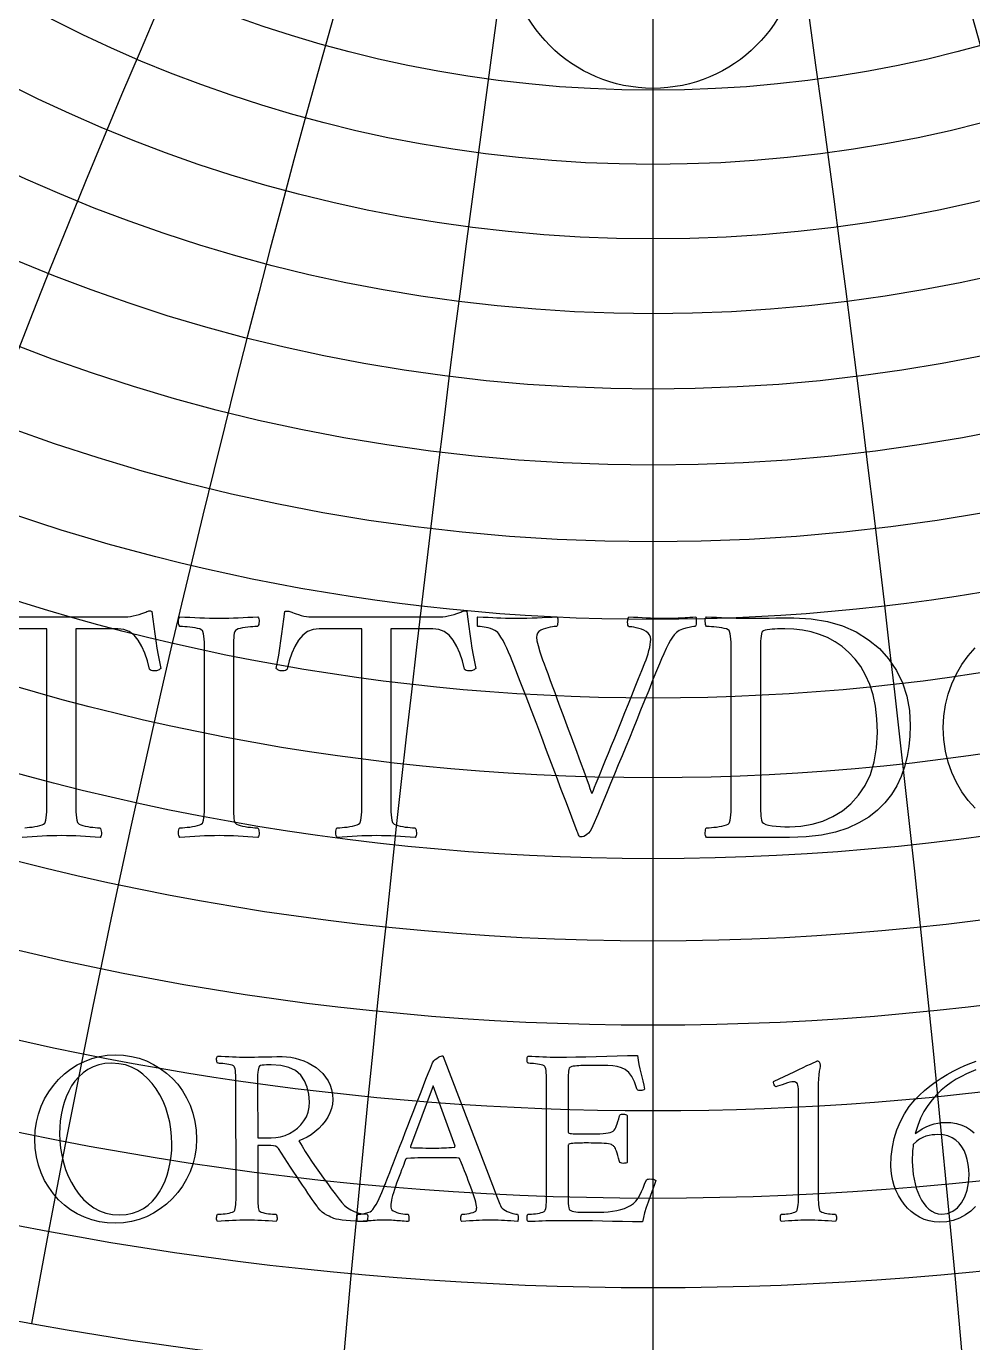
# Model space of a CAD drawing. Header units: millimetres. Extents: x -96 to 96, y -96 to 98.
# Drawn here: x -13.74 to 7.01, y -30.71 to -1.84 of the extents above; entities that cross this region are included whole.
import ezdxf

# ---------------------------------------------------------------- set-up
doc = ezdxf.new("R2010")
doc.units = ezdxf.units.MM
for name, color, linetype in [('CUT_INNER', 6, 'Continuous'), ('ENGRAVE', 7, 'Continuous'), ('ENGRAVE_FINE', 8, 'Continuous'), ('TEXT', 5, 'Continuous')]:
    doc.layers.add(name, color=color, linetype=linetype)

msp = doc.modelspace()

# ---------------------------------------------------------------- linework, layer by layer
at = {"layer": 'CUT_INNER'}
msp.add_circle((0, 0), 3.2, dxfattribs=at)
at = {"layer": 'ENGRAVE'}
msp.add_lwpolyline([(0, -94.5), (0, 94.5)], dxfattribs=at)
for centre, radius in [((0, 0), 94.5), ((0, 34.0498), 55.9551), ((0, 27.7763), 40.9248), ((0, 0), 61.8587), ((0, 23.982), 28.8504), ((0, 0), 40.492)]:
    msp.add_circle(centre, radius, dxfattribs=at)
msp.add_arc((0, 44.943), 76.4616, 171.093987, 8.906013, dxfattribs=at)
at = {"layer": 'ENGRAVE_FINE'}
for centre, radius in [((0, 32.521), 52.6202), ((0, 31.1462), 49.4696), ((0, 29.9071), 46.4821), ((0, 28.7881), 43.6391), ((0, 26.8603), 38.3251), ((0, 26.0306), 35.8281), ((0, 25.2789), 33.4228), ((0, 24.5981), 31.0997), ((0, 23.4252), 26.667)]:
    msp.add_circle(centre, radius, dxfattribs=at)
for centre, radius, start, end in [((0, 35.7544), 59.4997, 104.901129, 75.098871), ((-596.8474, -85.1412), 606.0548, 5.1048486, 17.0800138), ((-596.8474, -85.1412), 606.0548, 5.1048486, 17.0800138), ((596.8474, -85.1412), 606.0548, 162.9199862, 174.8951514), ((596.8474, -85.1412), 606.0548, 162.9199862, 174.8951514), ((-289.1454, -85.1412), 307.7021, 10.267692, 34.218624), ((-289.1454, -85.1412), 307.7021, 10.267692, 34.218624), ((289.1454, -85.1412), 307.7021, 145.781376, 169.732308), ((289.1454, -85.1412), 307.7021, 145.781376, 169.732308), ((0, 37.6608), 63.2835, 132.62778, 47.37222), ((-182.2816, -85.1412), 210.4806, 15.548702, 51.45419), ((-182.2816, -85.1412), 210.4806, 15.548702, 51.45419), ((182.2816, -85.1412), 210.4806, 128.54581, 164.451298), ((182.2816, -85.1412), 210.4806, 128.54581, 164.451298), ((0, 39.8006), 67.3418, 148.369607, 31.630393), ((-125.4205, -85.1412), 163.7248, 21.012524, 68.778271), ((-125.4205, -85.1412), 163.7248, 21.012524, 68.778271), ((125.4205, -85.1412), 163.7248, 111.221729, 158.987476), ((125.4205, -85.1412), 163.7248, 111.221729, 158.987476), ((0, 42.2122), 71.7173, 160.6615, 19.3385), ((-88.3071, -85.1412), 137.3815, 26.730809, 84.928272), ((-88.3071, -85.1412), 137.3815, 26.730809, 84.928272), ((88.3071, -85.1412), 137.3815, 95.071728, 153.269191), ((88.3071, -85.1412), 137.3815, 95.071728, 153.269191), ((-60.7605, -85.1412), 121.521, 32.785093, 97.141651), ((-60.7605, -85.1412), 121.521, 32.785093, 97.141651), ((60.7605, -85.1412), 121.521, 82.858349, 147.214907), ((60.7605, -85.1412), 121.521, 82.858349, 147.214907), ((-38.3043, -85.1412), 111.9944, 39.270113, 107.914903), ((-38.3043, -85.1412), 111.9944, 39.270113, 107.914903), ((38.3043, -85.1412), 111.9944, 72.085097, 140.729887), ((38.3043, -85.1412), 111.9944, 72.085097, 140.729887), ((-18.5567, -85.1412), 106.8638, 46.297545, 117.465342), ((-18.5567, -85.1412), 106.8638, 46.297545, 117.465342), ((18.5567, -85.1412), 106.8638, 62.534658, 133.702455), ((18.5567, -85.1412), 106.8638, 62.534658, 133.702455), ((0, 72.7193), 117.6622, 216.596965, 323.403035)]:
    msp.add_arc(centre, radius, start, end, dxfattribs=at)
at = {"layer": 'TEXT'}
for points in [[(-14.4114, -14.7937), (-11.5649, -14.7937), (-11.5169, -14.7914), (-11.4624, -14.7844), (-11.4014, -14.7727), (-11.3339, -14.7564), (-11.2678, -14.7383), (-11.211, -14.721), (-11.1634, -14.7047), (-11.1253, -14.6894), (-11.0978, -14.6763), (-11.075, -14.667), (-11.0568, -14.6614), (-11.0433, -14.6596), (-11.0316, -14.6605), (-11.0191, -14.6633), (-11.0056, -14.6679), (-10.9911, -14.6745), (-10.9718, -14.8407), (-10.9511, -15.0042), (-10.929, -15.1649), (-10.9054, -15.3227), (-10.8805, -15.4778), (-10.8542, -15.6301), (-10.8265, -15.7796), (-10.7974, -15.9263), (-10.8062, -15.9342), (-10.8179, -15.9431), (-10.8323, -15.9529), (-10.8495, -15.9636), (-10.8691, -15.9729), (-10.8905, -15.9785), (-10.9138, -15.9803), (-10.939, -15.9785), (-10.9762, -15.9762), (-11.006, -15.9692), (-11.0284, -15.9575), (-11.0433, -15.9412), (-11.0866, -15.7591), (-11.142, -15.5929), (-11.2096, -15.4424), (-11.2892, -15.3078), (-11.3814, -15.197), (-11.4867, -15.1178), (-11.605, -15.0703), (-11.7363, -15.0545), (-12.6603, -15.0545), (-12.6603, -18.7654), (-12.6601, -18.846), (-12.6594, -18.9237), (-12.6582, -18.9987), (-12.6566, -19.0709), (-12.6531, -19.1384), (-12.6463, -19.1994), (-12.6363, -19.2539), (-12.623, -19.3019), (-12.61, -19.3201), (-12.5858, -19.3373), (-12.5504, -19.3536), (-12.5038, -19.369), (-12.4509, -19.3827), (-12.3967, -19.3941), (-12.341, -19.4032), (-12.284, -19.41), (-12.2307, -19.4148), (-12.1862, -19.4183), (-12.1506, -19.4204), (-12.1238, -19.4211), (-12.1138, -19.4388), (-12.1061, -19.4621), (-12.1007, -19.491), (-12.0977, -19.5255), (-12.0979, -19.5599), (-12.1024, -19.5888), (-12.111, -19.6121), (-12.1238, -19.6298), (-12.2344, -19.6226), (-12.3427, -19.6158), (-12.4486, -19.6095), (-12.5522, -19.6037), (-12.6554, -19.5988), (-12.76, -19.5953), (-12.8659, -19.5932), (-12.9733, -19.5925), (-13.078, -19.5932), (-13.1838, -19.5953), (-13.2904, -19.5988), (-13.398, -19.6037), (-13.5065, -19.6095), (-13.616, -19.6158), (-13.7263, -19.6226), (-13.8376, -19.6298)], [(-13.7743, -19.4183), (-13.7287, -19.4148), (-13.6737, -19.41), (-13.6148, -19.4032), (-13.5573, -19.3941), (-13.5012, -19.3827), (-13.4464, -19.369), (-13.3987, -19.3536), (-13.3635, -19.3373), (-13.3409, -19.3201), (-13.3309, -19.3019), (-13.3177, -19.2539), (-13.3076, -19.1994), (-13.3009, -19.1384), (-13.2974, -19.0709), (-13.2958, -18.9987), (-13.2946, -18.9237), (-13.2939, -18.846), (-13.2937, -18.7654), (-13.2937, -15.0545), (-14.2326, -15.0545)], [(7.0604, -18.9927), (6.9069, -18.8194), (6.7707, -18.6313), (6.6517, -18.4282), (6.55, -18.2102), (6.4685, -17.9795), (6.4102, -17.738), (6.3753, -17.4858), (6.3637, -17.2229), (6.3753, -16.97), (6.4102, -16.7255), (6.4685, -16.4894), (6.55, -16.2616), (6.6517, -16.0449), (6.7707, -15.8416), (6.9069, -15.6518), (7.0604, -15.4755)], [(7.0725, -27.7287), (6.967, -27.8272), (6.849, -27.9132), (6.7206, -27.9829), (6.5842, -28.0326), (6.4398, -28.0625), (6.2873, -28.0725), (6.1673, -28.0656), (6.0533, -28.0452), (5.9452, -28.0112), (5.843, -27.9635), (5.7475, -27.9046), (5.6593, -27.837), (5.5784, -27.7607), (5.5049, -27.6757), (5.439, -27.5836), (5.3812, -27.4863), (5.3315, -27.3838), (5.2897, -27.2761), (5.2567, -27.1659), (5.2331, -27.056), (5.219, -26.9465), (5.2143, -26.8373), (5.2226, -26.6306), (5.2478, -26.4294), (5.2897, -26.2338), (5.3484, -26.0438), (5.4231, -25.8625), (5.5133, -25.6931), (5.6187, -25.5355), (5.7396, -25.3899), (5.8411, -25.2858), (5.9499, -25.1859), (6.066, -25.0902), (6.1895, -24.9987), (6.3173, -24.9124), (6.4466, -24.8324), (6.5772, -24.7587), (6.7092, -24.6913), (6.8397, -24.6316), (6.9656, -24.5809), (7.087, -24.5393)], [(7.0802, -24.7304), (6.9787, -24.7723), (6.8713, -24.8198), (6.7608, -24.8743), (6.6499, -24.9372), (6.5386, -25.0084), (6.427, -25.0881), (6.318, -25.1773), (6.2146, -25.2774), (6.1168, -25.3883), (6.0246, -25.51), (5.9404, -25.644), (5.8667, -25.7916), (5.8035, -25.9528), (5.7508, -26.1276), (5.8255, -26.0722), (5.9045, -26.0235), (5.9876, -25.9814), (6.0749, -25.946), (6.1619, -25.9178), (6.244, -25.8977), (6.3212, -25.8857), (6.3935, -25.8817), (6.3935, -25.8817), (6.5302, -25.8883), (6.6555, -25.9082), (6.7691, -25.9414), (6.8713, -25.9879), (6.9628, -26.0446), (7.0446, -26.1087)]]:
    msp.add_lwpolyline(points, dxfattribs=at)
for points in [[(-4.6573, -14.7937), (-4.6093, -14.7914), (-4.5548, -14.7844), (-4.4938, -14.7727), (-4.4263, -14.7564), (-4.3601, -14.7383), (-4.3033, -14.721), (-4.2558, -14.7047), (-4.2176, -14.6894), (-4.1901, -14.6763), (-4.1673, -14.667), (-4.1492, -14.6614), (-4.1356, -14.6596), (-4.124, -14.6605), (-4.1114, -14.6633), (-4.0979, -14.6679), (-4.0835, -14.6745), (-4.0642, -14.8407), (-4.0434, -15.0042), (-4.0213, -15.1649), (-3.9978, -15.3227), (-3.9729, -15.4778), (-3.9466, -15.6301), (-3.9188, -15.7796), (-3.8897, -15.9263), (-3.8986, -15.9342), (-3.9102, -15.9431), (-3.9247, -15.9529), (-3.9419, -15.9636), (-3.9615, -15.9729), (-3.9829, -15.9785), (-4.0062, -15.9803), (-4.0313, -15.9785), (-4.0686, -15.9762), (-4.0984, -15.9692), (-4.1207, -15.9575), (-4.1356, -15.9412), (-4.179, -15.7591), (-4.2344, -15.5929), (-4.3019, -15.4424), (-4.3815, -15.3078), (-4.4738, -15.197), (-4.579, -15.1178), (-4.6973, -15.0703), (-4.8286, -15.0545), (-5.7526, -15.0545), (-5.7526, -18.7654), (-5.7524, -18.846), (-5.7517, -18.9237), (-5.7505, -18.9987), (-5.7489, -19.0709), (-5.7454, -19.1384), (-5.7387, -19.1994), (-5.7287, -19.2539), (-5.7154, -19.3019), (-5.7023, -19.3201), (-5.6781, -19.3373), (-5.6427, -19.3536), (-5.5962, -19.369), (-5.5433, -19.3827), (-5.489, -19.3941), (-5.4334, -19.4032), (-5.3763, -19.41), (-5.323, -19.4148), (-5.2785, -19.4183), (-5.2429, -19.4204), (-5.2161, -19.4211), (-5.2061, -19.4388), (-5.1984, -19.4621), (-5.1931, -19.491), (-5.19, -19.5255), (-5.1903, -19.5599), (-5.1947, -19.5888), (-5.2033, -19.6121), (-5.2161, -19.6298), (-5.3267, -19.6226), (-5.435, -19.6158), (-5.541, -19.6095), (-5.6446, -19.6037), (-5.7478, -19.5988), (-5.8523, -19.5953), (-5.9583, -19.5932), (-6.0656, -19.5925), (-6.1704, -19.5932), (-6.2761, -19.5953), (-6.3828, -19.5988), (-6.4904, -19.6037), (-6.5989, -19.6095), (-6.7083, -19.6158), (-6.8187, -19.6226), (-6.93, -19.6298), (-6.9428, -19.6121), (-6.9514, -19.5888), (-6.9558, -19.5599), (-6.9561, -19.5255), (-6.9531, -19.491), (-6.9477, -19.4621), (-6.94, -19.4388), (-6.93, -19.4211), (-6.903, -19.4204), (-6.8667, -19.4183), (-6.821, -19.4148), (-6.7661, -19.41), (-6.7072, -19.4032), (-6.6496, -19.3941), (-6.5935, -19.3827), (-6.5388, -19.369), (-6.4911, -19.3536), (-6.4559, -19.3373), (-6.4333, -19.3201), (-6.4233, -19.3019), (-6.41, -19.2539), (-6.4, -19.1994), (-6.3933, -19.1384), (-6.3898, -19.0709), (-6.3881, -18.9987), (-6.387, -18.9237), (-6.3863, -18.846), (-6.386, -18.7654), (-6.386, -15.0545), (-7.3249, -15.0545), (-7.4563, -15.0703), (-7.5746, -15.1178), (-7.6798, -15.197), (-7.772, -15.3078), (-7.8521, -15.4424), (-7.9211, -15.5929), (-7.9788, -15.7591), (-8.0254, -15.9412), (-8.0403, -15.9575), (-8.0626, -15.9692), (-8.0925, -15.9762), (-8.1297, -15.9785), (-8.1546, -15.9803), (-8.1772, -15.9785), (-8.1975, -15.9729), (-8.2154, -15.9636), (-8.231, -15.9529), (-8.2443, -15.9431), (-8.2552, -15.9342), (-8.2638, -15.9263), (-8.235, -15.7796), (-8.208, -15.6301), (-8.1828, -15.4778), (-8.1595, -15.3227), (-8.1376, -15.1649), (-8.1167, -15.0042), (-8.0966, -14.8407), (-8.0775, -14.6745), (-8.058, -14.6686), (-8.0366, -14.6661), (-8.0133, -14.6668), (-7.9881, -14.6707), (-7.9634, -14.6766), (-7.9416, -14.6828), (-7.9225, -14.6896), (-7.9062, -14.6968), (-7.8691, -14.7119), (-7.8251, -14.7275), (-7.7741, -14.7436), (-7.7161, -14.7601), (-7.6568, -14.7748), (-7.6016, -14.7853), (-7.5506, -14.7916), (-7.5038, -14.7937)], [(-9.5157, -14.8235), (-9.4084, -14.8228), (-9.3024, -14.8207), (-9.1979, -14.8172), (-9.0947, -14.8123), (-8.9911, -14.807), (-8.8851, -14.8021), (-8.7768, -14.7976), (-8.6662, -14.7937), (-8.6534, -14.8114), (-8.6448, -14.8347), (-8.6404, -14.8635), (-8.6401, -14.898), (-8.6432, -14.9325), (-8.6485, -14.9613), (-8.6562, -14.9846), (-8.6662, -15.0023), (-8.6932, -15.003), (-8.7296, -15.0051), (-8.7752, -15.0086), (-8.8302, -15.0135), (-8.8888, -15.0198), (-8.9457, -15.0275), (-9.0006, -15.0366), (-9.0537, -15.047), (-9.1003, -15.0596), (-9.1357, -15.075), (-9.1599, -15.0931), (-9.1729, -15.1141), (-9.1829, -15.1542), (-9.1906, -15.1998), (-9.196, -15.251), (-9.199, -15.3078), (-9.2006, -15.3689), (-9.2018, -15.4327), (-9.2025, -15.4993), (-9.2027, -15.5686), (-9.2027, -15.5798), (-9.2027, -15.591), (-9.2027, -15.6022), (-9.2027, -15.6134), (-9.2027, -15.6245), (-9.2027, -15.6357), (-9.2027, -15.6469), (-9.2027, -15.6581), (-9.2027, -18.7654), (-9.2027, -18.7766), (-9.2027, -18.7877), (-9.2027, -18.7989), (-9.2027, -18.8101), (-9.2027, -18.8213), (-9.2027, -18.8325), (-9.2027, -18.8436), (-9.2027, -18.8548), (-9.2025, -18.924), (-9.2018, -18.9899), (-9.2006, -19.0525), (-9.199, -19.1119), (-9.196, -19.1671), (-9.1906, -19.2171), (-9.1829, -19.2621), (-9.1729, -19.3019), (-9.1599, -19.3201), (-9.1357, -19.3373), (-9.1003, -19.3536), (-9.0537, -19.369), (-9.0006, -19.3827), (-8.9457, -19.3941), (-8.8888, -19.4032), (-8.8302, -19.41), (-8.7752, -19.4148), (-8.7296, -19.4183), (-8.6932, -19.4204), (-8.6662, -19.4211), (-8.6562, -19.4388), (-8.6485, -19.4621), (-8.6432, -19.491), (-8.6401, -19.5255), (-8.6404, -19.5599), (-8.6448, -19.5888), (-8.6534, -19.6121), (-8.6662, -19.6298), (-8.7768, -19.6226), (-8.8851, -19.6158), (-8.9911, -19.6095), (-9.0947, -19.6037), (-9.1979, -19.5988), (-9.3024, -19.5953), (-9.4084, -19.5932), (-9.5157, -19.5925), (-9.6205, -19.5932), (-9.7262, -19.5953), (-9.8329, -19.5988), (-9.9405, -19.6037), (-10.049, -19.6095), (-10.1584, -19.6158), (-10.2688, -19.6226), (-10.3801, -19.6298), (-10.3929, -19.6121), (-10.4015, -19.5888), (-10.4059, -19.5599), (-10.4062, -19.5255), (-10.4032, -19.491), (-10.3978, -19.4621), (-10.3901, -19.4388), (-10.3801, -19.4211), (-10.3531, -19.4204), (-10.3168, -19.4183), (-10.2711, -19.4148), (-10.2162, -19.41), (-10.1572, -19.4032), (-10.0997, -19.3941), (-10.0436, -19.3827), (-9.9889, -19.369), (-9.9412, -19.3536), (-9.906, -19.3373), (-9.8834, -19.3201), (-9.8734, -19.3019), (-9.8601, -19.2539), (-9.8501, -19.1994), (-9.8433, -19.1384), (-9.8399, -19.0709), (-9.8382, -18.9987), (-9.8371, -18.9237), (-9.8364, -18.846), (-9.8361, -18.7654), (-9.8361, -15.6581), (-9.8364, -15.5773), (-9.8371, -15.4988), (-9.8382, -15.4226), (-9.8399, -15.3488), (-9.8433, -15.2797), (-9.8501, -15.2175), (-9.8601, -15.1623), (-9.8734, -15.1141), (-9.8834, -15.0931), (-9.906, -15.075), (-9.9412, -15.0596), (-9.9889, -15.047), (-10.0436, -15.0366), (-10.0997, -15.0275), (-10.1572, -15.0198), (-10.2162, -15.0135), (-10.2711, -15.0086), (-10.3168, -15.0051), (-10.3531, -15.003), (-10.3801, -15.0023), (-10.3901, -14.9846), (-10.3978, -14.9613), (-10.4032, -14.9325), (-10.4062, -14.898), (-10.4059, -14.8635), (-10.4015, -14.8347), (-10.3929, -14.8114), (-10.3801, -14.7937), (-10.2688, -14.7976), (-10.1584, -14.8021), (-10.049, -14.807), (-9.9405, -14.8123), (-9.8329, -14.8172), (-9.7262, -14.8207), (-9.6205, -14.8228), (-9.5157, -14.8235)], [(-3.003, -14.8235), (-2.8847, -14.8228), (-2.7683, -14.8207), (-2.6537, -14.8172), (-2.541, -14.8123), (-2.4297, -14.807), (-2.3193, -14.8021), (-2.2099, -14.7976), (-2.1014, -14.7937), (-2.0951, -14.8121), (-2.0911, -14.8375), (-2.0895, -14.8698), (-2.0902, -14.9092), (-2.0932, -14.9471), (-2.0986, -14.9753), (-2.1062, -14.9937), (-2.1163, -15.0023), (-2.1361, -15.0035), (-2.1656, -15.007), (-2.205, -15.0128), (-2.2541, -15.021), (-2.3074, -15.0321), (-2.3594, -15.047), (-2.4099, -15.0657), (-2.459, -15.088), (-2.5014, -15.1157), (-2.5317, -15.1504), (-2.5498, -15.1921), (-2.5559, -15.2408), (-2.5475, -15.3162), (-2.5224, -15.4233), (-2.4805, -15.5621), (-2.4218, -15.7326), (-2.3894, -15.8213), (-2.3519, -15.9235), (-2.3093, -16.0393), (-2.2616, -16.1685), (-2.2101, -16.308), (-2.1563, -16.4545), (-2.1002, -16.6079), (-2.0417, -16.7684), (-1.9819, -16.9323), (-1.9216, -17.0962), (-1.8608, -17.2602), (-1.7996, -17.4241), (-1.7395, -17.5848), (-1.6822, -17.7389), (-1.6277, -17.8866), (-1.576, -18.0277), (-1.528, -18.1592), (-1.4847, -18.2782), (-1.4461, -18.3847), (-1.4121, -18.4785), (-1.3839, -18.556), (-1.3627, -18.6136), (-1.3485, -18.6511), (-1.3413, -18.6685), (-1.3296, -18.6431), (-1.3096, -18.5968), (-1.2812, -18.5295), (-1.2444, -18.4412), (-1.2009, -18.3358), (-1.1522, -18.2168), (-1.0984, -18.0843), (-1.0395, -17.9383), (-0.9764, -17.7815), (-0.91, -17.6169), (-0.8404, -17.4444), (-0.7675, -17.2639), (-0.6928, -17.0788), (-0.6176, -16.8922), (-0.5419, -16.7043), (-0.4657, -16.515), (-0.3905, -16.3278), (-0.3176, -16.1461), (-0.2471, -15.9701), (-0.1788, -15.7996), (-0.1537, -15.7354), (-0.1304, -15.6692), (-0.109, -15.6012), (-0.0894, -15.5314), (-0.0731, -15.4634), (-0.0615, -15.401), (-0.0545, -15.3442), (-0.0522, -15.2929), (-0.0584, -15.2371), (-0.0773, -15.1886), (-0.1087, -15.1476), (-0.1528, -15.1141), (-0.204, -15.0866), (-0.2571, -15.0638), (-0.312, -15.0456), (-0.3689, -15.0321), (-0.4222, -15.0224), (-0.4667, -15.0154), (-0.5023, -15.0112), (-0.5291, -15.0098), (-0.5421, -14.9979), (-0.5514, -14.9772), (-0.557, -14.9476), (-0.5589, -14.9092), (-0.557, -14.8698), (-0.5514, -14.8375), (-0.5421, -14.8121), (-0.5291, -14.7937), (-0.4299, -14.7976), (-0.3335, -14.8021), (-0.2398, -14.807), (-0.149, -14.8123), (-0.0582, -14.8172), (0.0354, -14.8207), (0.1318, -14.8228), (0.231, -14.8235), (0.3123, -14.8233), (0.3847, -14.8226), (0.4483, -14.8214), (0.503, -14.8198), (0.553, -14.8177), (0.6026, -14.8151), (0.6518, -14.8121), (0.7005, -14.8086), (0.7517, -14.8049), (0.8085, -14.8011), (0.8709, -14.7974), (0.9389, -14.7937), (0.945, -14.8123), (0.9482, -14.8384), (0.9487, -14.8719), (0.9464, -14.9129), (0.9422, -14.952), (0.937, -14.98), (0.931, -14.9967), (0.924, -15.0023), (0.8944, -15.0047), (0.8504, -15.0116), (0.792, -15.0233), (0.7191, -15.0396), (0.6429, -15.0629), (0.5747, -15.0955), (0.5144, -15.1374), (0.462, -15.1886), (0.4259, -15.2354), (0.3847, -15.3013), (0.3383, -15.3863), (0.2869, -15.4904), (0.2345, -15.6029), (0.1854, -15.713), (0.1395, -15.8208), (0.0969, -15.9263), (-0.0016, -16.1708), (-0.0959, -16.4051), (-0.1861, -16.6291), (-0.272, -16.8429), (-0.3553, -17.0497), (-0.4378, -17.2527), (-0.5193, -17.452), (-0.5999, -17.6476), (-0.6807, -17.8433), (-0.7629, -18.0426), (-0.8465, -18.2456), (-0.9315, -18.4524), (-1.0199, -18.6667), (-1.114, -18.8921), (-1.2137, -19.1287), (-1.3189, -19.3764), (-1.3494, -19.4416), (-1.3813, -19.4956), (-1.4146, -19.5385), (-1.4493, -19.5702), (-1.485, -19.593), (-1.5211, -19.6093), (-1.5576, -19.6191), (-1.5946, -19.6223), (-1.6054, -19.6193), (-1.6151, -19.6102), (-1.624, -19.5951), (-1.6319, -19.5739), (-1.6394, -19.5513), (-1.6468, -19.532), (-1.6543, -19.5159), (-1.6617, -19.5031), (-1.7826, -19.1843), (-1.8992, -18.8762), (-2.0117, -18.5789), (-2.12, -18.2922), (-2.2266, -18.0097), (-2.3342, -17.725), (-2.4427, -17.4378), (-2.5522, -17.1484), (-2.6656, -16.8503), (-2.786, -16.5374), (-2.9133, -16.2095), (-3.0477, -15.8667), (-3.0885, -15.7615), (-3.1287, -15.6618), (-3.1686, -15.5677), (-3.2079, -15.4792), (-3.2482, -15.3954), (-3.2908, -15.3153), (-3.3358, -15.2389), (-3.383, -15.1663), (-3.4054, -15.1379), (-3.4352, -15.1122), (-3.4725, -15.0894), (-3.5172, -15.0694), (-3.5654, -15.0522), (-3.6131, -15.0377), (-3.6604, -15.0261), (-3.7072, -15.0172), (-3.7507, -15.0107), (-3.7882, -15.0061), (-3.8197, -15.0033), (-3.845, -15.0023), (-3.8483, -14.996), (-3.8506, -14.9772), (-3.852, -14.9457), (-3.8525, -14.9017), (-3.852, -14.8573), (-3.8506, -14.8244), (-3.8483, -14.8032), (-3.845, -14.7937), (-3.7237, -14.7976), (-3.6131, -14.8021), (-3.5132, -14.807), (-3.424, -14.8123), (-3.3348, -14.8172), (-3.2349, -14.8207), (-3.1243, -14.8228), (-3.003, -14.8235)], [(3.085, -14.816), (3.4697, -14.8354), (3.8264, -14.8933), (4.1552, -14.99), (4.4561, -15.1253), (4.7262, -15.2939), (4.9628, -15.4904), (5.1658, -15.7149), (5.3354, -15.9673), (5.469, -16.2428), (5.5645, -16.5364), (5.6218, -16.8482), (5.6409, -17.1782), (5.633, -17.4078), (5.6092, -17.6346), (5.5696, -17.8586), (5.5142, -18.0798), (5.4399, -18.2941), (5.3437, -18.4971), (5.2257, -18.689), (5.0857, -18.8697), (4.9216, -19.0357), (4.7308, -19.1836), (4.5136, -19.3133), (4.2698, -19.4249), (3.9969, -19.5145), (3.6923, -19.5785), (3.356, -19.617), (2.9881, -19.6298), (1.1699, -19.6298), (1.1571, -19.6121), (1.1485, -19.5888), (1.1441, -19.5599), (1.1438, -19.5255), (1.1468, -19.491), (1.1522, -19.4621), (1.1599, -19.4388), (1.1699, -19.4211), (1.1969, -19.4204), (1.2332, -19.4183), (1.2789, -19.4148), (1.3338, -19.41), (1.3928, -19.4032), (1.4503, -19.3941), (1.5064, -19.3827), (1.5611, -19.369), (1.6088, -19.3536), (1.644, -19.3373), (1.6666, -19.3201), (1.6766, -19.3019), (1.6899, -19.2539), (1.6999, -19.1994), (1.7067, -19.1384), (1.7101, -19.0709), (1.7118, -18.9987), (1.7129, -18.9237), (1.7136, -18.846), (1.7139, -18.7654), (1.7139, -15.6581), (1.7136, -15.5773), (1.7129, -15.4988), (1.7118, -15.4226), (1.7101, -15.3488), (1.7067, -15.2797), (1.6999, -15.2175), (1.6899, -15.1623), (1.6766, -15.1141), (1.6666, -15.0931), (1.644, -15.075), (1.6088, -15.0596), (1.5611, -15.047), (1.5064, -15.0366), (1.4503, -15.0275), (1.3928, -15.0198), (1.3338, -15.0135), (1.2789, -15.0086), (1.2332, -15.0051), (1.1969, -15.003), (1.1699, -15.0023), (1.1599, -14.9846), (1.1522, -14.9613), (1.1468, -14.9325), (1.1438, -14.898), (1.1441, -14.8635), (1.1485, -14.8347), (1.1571, -14.8114), (1.1699, -14.7937), (1.2812, -14.7976), (1.3916, -14.8021), (1.501, -14.807), (1.6095, -14.8123), (1.7171, -14.8172), (1.8238, -14.8207), (1.9295, -14.8228), (2.0343, -14.8235), (2.1475, -14.8233), (2.2709, -14.8226), (2.4045, -14.8214), (2.5485, -14.8198), (2.6938, -14.8181), (2.8316, -14.817), (2.962, -14.8163), (3.085, -14.816)], [(2.3547, -15.673), (2.3547, -18.7728), (2.3547, -18.8029), (2.3547, -18.8408), (2.3547, -18.8867), (2.3547, -18.9405), (2.3554, -18.9978), (2.3575, -19.0541), (2.361, -19.1096), (2.3659, -19.1641), (2.3717, -19.2127), (2.378, -19.2507), (2.3847, -19.2779), (2.392, -19.2945), (2.4225, -19.3219), (2.4693, -19.3448), (2.5324, -19.3629), (2.6118, -19.3764), (2.701, -19.3862), (2.7934, -19.3932), (2.8891, -19.3974), (2.9881, -19.3988), (3.2435, -19.3848), (3.4883, -19.3429), (3.7223, -19.273), (3.9456, -19.1752), (4.1531, -19.0488), (4.3396, -18.893), (4.5052, -18.7079), (4.6498, -18.4934), (4.7672, -18.2487), (4.851, -17.9727), (4.9013, -17.6656), (4.9181, -17.3272), (4.9076, -17.0296), (4.8761, -16.7553), (4.8238, -16.5043), (4.7504, -16.2766), (4.6591, -16.0705), (4.5529, -15.8844), (4.4318, -15.7184), (4.2959, -15.5724), (4.1478, -15.4457), (3.9903, -15.3376), (3.8236, -15.2482), (3.6476, -15.1774), (3.4648, -15.1236), (3.2778, -15.0852), (3.0866, -15.0622), (2.8912, -15.0545), (2.8642, -15.0547), (2.8279, -15.0554), (2.7822, -15.0566), (2.7273, -15.0582), (2.6686, -15.0608), (2.6118, -15.0647), (2.5568, -15.0701), (2.5037, -15.0768), (2.4572, -15.0857), (2.4218, -15.0973), (2.3976, -15.1118), (2.3845, -15.129), (2.3745, -15.1693), (2.3668, -15.2156), (2.3615, -15.268), (2.3584, -15.3265), (2.3568, -15.3886), (2.3556, -15.4522), (2.3549, -15.5172), (2.3547, -15.5836), (2.3547, -15.5947), (2.3547, -15.6059), (2.3547, -15.6171), (2.3547, -15.6283), (2.3547, -15.6394), (2.3547, -15.6506), (2.3547, -15.6618), (2.3547, -15.673)], [(-11.7922, -24.4007), (-11.6132, -24.4091), (-11.4394, -24.4342), (-11.2709, -24.4761), (-11.1076, -24.5348), (-10.9516, -24.609), (-10.8051, -24.6976), (-10.668, -24.8004), (-10.5403, -24.9176), (-10.4238, -25.0476), (-10.3203, -25.1887), (-10.2296, -25.341), (-10.1519, -25.5044), (-10.0895, -25.6779), (-10.045, -25.86), (-10.0183, -26.0509), (-10.0094, -26.2505), (-10.0183, -26.44), (-10.045, -26.6229), (-10.0895, -26.7991), (-10.1519, -26.9687), (-10.2296, -27.1301), (-10.3203, -27.2817), (-10.4238, -27.4235), (-10.5403, -27.5555), (-10.668, -27.6757), (-10.8051, -27.7818), (-10.9516, -27.8741), (-11.1076, -27.9523), (-11.2709, -28.0146), (-11.4394, -28.0592), (-11.6132, -28.0859), (-11.7922, -28.0948), (-11.9687, -28.0864), (-12.1408, -28.0613), (-12.3083, -28.0194), (-12.4712, -27.9607), (-12.627, -27.8865), (-12.773, -27.7979), (-12.9092, -27.695), (-13.0357, -27.5779), (-13.1508, -27.4479), (-13.2529, -27.3068), (-13.3422, -27.1545), (-13.4185, -26.991), (-13.4796, -26.818), (-13.5233, -26.6369), (-13.5495, -26.4477), (-13.5582, -26.2505), (-13.5495, -26.0609), (-13.5233, -25.8775), (-13.4796, -25.7004), (-13.4185, -25.5296), (-13.3422, -25.367), (-13.2529, -25.2145), (-13.1508, -25.0722), (-13.0357, -24.94), (-12.9092, -24.8198), (-12.773, -24.7136), (-12.627, -24.6214), (-12.4712, -24.5432), (-12.3083, -24.4808), (-12.1408, -24.4363), (-11.9687, -24.4096), (-11.7922, -24.4007)], [(-8.1316, -24.4398), (-8.0387, -24.4436), (-7.9444, -24.4552), (-7.8486, -24.4744), (-7.7515, -24.5013), (-7.6557, -24.5355), (-7.5636, -24.5767), (-7.4754, -24.6249), (-7.3911, -24.6801), (-7.3127, -24.7425), (-7.2423, -24.8121), (-7.1799, -24.8892), (-7.1256, -24.9735), (-7.0816, -25.0652), (-7.0502, -25.1642), (-7.0313, -25.2706), (-7.025, -25.3843), (-7.0318, -25.4814), (-7.0523, -25.5771), (-7.0863, -25.6714), (-7.134, -25.7643), (-7.1923, -25.8537), (-7.2583, -25.9376), (-7.332, -26.0158), (-7.4134, -26.0885), (-7.4995, -26.1534), (-7.5874, -26.2086), (-7.677, -26.254), (-7.7683, -26.2897), (-7.6964, -26.4074), (-7.6258, -26.5202), (-7.5566, -26.6281), (-7.4889, -26.7312), (-7.4211, -26.8316), (-7.3519, -26.9317), (-7.2814, -27.0314), (-7.2094, -27.1308), (-7.1347, -27.2326), (-7.0557, -27.3396), (-6.9726, -27.4519), (-6.8853, -27.5695), (-6.8254, -27.6428), (-6.763, -27.7064), (-6.6982, -27.7602), (-6.631, -27.8042), (-6.5571, -27.8395), (-6.4724, -27.8671), (-6.3769, -27.887), (-6.2705, -27.8992), (-6.2615, -27.9128), (-6.2566, -27.9313), (-6.2559, -27.9547), (-6.2594, -27.983), (-6.2646, -28.0106), (-6.2691, -28.0319), (-6.273, -28.047), (-6.2761, -28.0557), (-6.4073, -28.0545), (-6.5269, -28.0508), (-6.635, -28.0447), (-6.7316, -28.0361), (-6.8163, -28.0258), (-6.8888, -28.0145), (-6.949, -28.0021), (-6.9971, -27.9886), (-7.0278, -27.9759), (-7.0641, -27.96), (-7.106, -27.9409), (-7.1535, -27.9188), (-7.2035, -27.8903), (-7.2527, -27.8524), (-7.3013, -27.8051), (-7.3492, -27.7483), (-7.3694, -27.7207), (-7.3967, -27.6826), (-7.4309, -27.6341), (-7.4721, -27.5751), (-7.5189, -27.5073), (-7.5699, -27.4325), (-7.6251, -27.3508), (-7.6845, -27.2621), (-7.747, -27.1683), (-7.8116, -27.0714), (-7.8783, -26.9713), (-7.9471, -26.8681), (-8.0163, -26.7638), (-8.0841, -26.6606), (-8.1504, -26.5584), (-8.2154, -26.4573), (-8.2426, -26.428), (-8.2797, -26.407), (-8.3265, -26.3944), (-8.3831, -26.3903), (-8.6681, -26.3903), (-8.6681, -27.4074), (-8.6681, -27.4158), (-8.6681, -27.4242), (-8.6681, -27.4325), (-8.6681, -27.4409), (-8.6681, -27.4493), (-8.6681, -27.4577), (-8.6681, -27.4661), (-8.6681, -27.4745), (-8.6679, -27.5263), (-8.6674, -27.5758), (-8.6665, -27.6227), (-8.6653, -27.6673), (-8.663, -27.7087), (-8.659, -27.7462), (-8.6532, -27.7799), (-8.6457, -27.8098), (-8.636, -27.8234), (-8.6178, -27.8363), (-8.5912, -27.8486), (-8.5563, -27.8601), (-8.5165, -27.8704), (-8.4753, -27.8789), (-8.4327, -27.8858), (-8.3887, -27.8908), (-8.3474, -27.8945), (-8.3132, -27.8971), (-8.286, -27.8987), (-8.2657, -27.8992), (-8.2582, -27.9125), (-8.2524, -27.9299), (-8.2484, -27.9516), (-8.2461, -27.9774), (-8.2463, -28.0033), (-8.2496, -28.025), (-8.2561, -28.0424), (-8.2657, -28.0557), (-8.3487, -28.0503), (-8.4299, -28.0452), (-8.5093, -28.0405), (-8.5871, -28.0361), (-8.6644, -28.0325), (-8.7428, -28.0298), (-8.8223, -28.0283), (-8.9028, -28.0277), (-8.9814, -28.0283), (-9.0607, -28.0298), (-9.1407, -28.0325), (-9.2214, -28.0361), (-9.3028, -28.0405), (-9.3848, -28.0452), (-9.4676, -28.0503), (-9.5511, -28.0557), (-9.5607, -28.0424), (-9.5672, -28.025), (-9.5705, -28.0033), (-9.5707, -27.9774), (-9.5684, -27.9516), (-9.5644, -27.9299), (-9.5586, -27.9125), (-9.5511, -27.8992), (-9.5308, -27.8987), (-9.5036, -27.8971), (-9.4694, -27.8945), (-9.4282, -27.8908), (-9.384, -27.8858), (-9.3408, -27.8789), (-9.2987, -27.8704), (-9.2577, -27.8601), (-9.2219, -27.8486), (-9.1955, -27.8363), (-9.1786, -27.8234), (-9.1711, -27.8098), (-9.1611, -27.7738), (-9.1536, -27.7329), (-9.1485, -27.6872), (-9.1459, -27.6365), (-9.1447, -27.5824), (-9.1438, -27.5262), (-9.1433, -27.4678), (-9.1431, -27.4074), (-9.1487, -25.0769), (-9.1489, -25.0163), (-9.1494, -24.9574), (-9.1503, -24.9003), (-9.1515, -24.845), (-9.1541, -24.7931), (-9.1592, -24.7465), (-9.1667, -24.7051), (-9.1767, -24.6689), (-9.1842, -24.6532), (-9.2011, -24.6396), (-9.2275, -24.6281), (-9.2633, -24.6186), (-9.3042, -24.6108), (-9.3457, -24.604), (-9.388, -24.5982), (-9.4309, -24.5935), (-9.4709, -24.5898), (-9.5043, -24.5872), (-9.531, -24.5856), (-9.5511, -24.5851), (-9.5586, -24.5718), (-9.5644, -24.5544), (-9.5684, -24.5327), (-9.5707, -24.5069), (-9.5705, -24.481), (-9.5672, -24.4594), (-9.5607, -24.4419), (-9.5511, -24.4286), (-9.4678, -24.4316), (-9.3855, -24.4349), (-9.3043, -24.4386), (-9.2242, -24.4426), (-9.1447, -24.4463), (-9.0656, -24.4489), (-8.9868, -24.4504), (-8.9084, -24.451), (-8.8258, -24.4506), (-8.74, -24.4496), (-8.6511, -24.4478), (-8.5591, -24.4454), (-8.4622, -24.4429), (-8.3586, -24.4412), (-8.2484, -24.4401), (-8.1316, -24.4398)], [(-5.8905, -27.2789), (-5.8872, -27.2703), (-5.8772, -27.2446), (-5.8606, -27.2018), (-5.8374, -27.1419), (-5.8086, -27.0674), (-5.7752, -26.9806), (-5.7373, -26.8815), (-5.6949, -26.7703), (-5.6486, -26.6496), (-5.5992, -26.5223), (-5.5466, -26.3883), (-5.4909, -26.2477), (-5.4334, -26.1028), (-5.3756, -25.9557), (-5.3175, -25.8066), (-5.259, -25.6553), (-5.2008, -25.5046), (-5.1437, -25.357), (-5.0876, -25.2126), (-5.0326, -25.0713), (-4.9797, -24.9358), (-4.9299, -24.8086), (-4.8833, -24.6899), (-4.8398, -24.5795), (-4.8253, -24.5565), (-4.8042, -24.532), (-4.7764, -24.5062), (-4.742, -24.4789), (-4.7066, -24.4545), (-4.6757, -24.437), (-4.6493, -24.4265), (-4.6275, -24.423), (-4.6224, -24.4232), (-4.6184, -24.4237), (-4.6154, -24.4246), (-4.6135, -24.4258), (-4.6116, -24.4274), (-4.6086, -24.4293), (-4.6046, -24.4316), (-4.5995, -24.4342), (-3.4874, -27.3515), (-3.4325, -27.4954), (-3.3909, -27.603), (-3.3627, -27.6743), (-3.3476, -27.7092), (-3.3303, -27.7389), (-3.3064, -27.7665), (-3.2759, -27.792), (-3.2387, -27.8154), (-3.1981, -27.8362), (-3.1576, -27.8538), (-3.1171, -27.8683), (-3.0766, -27.8796), (-3.0397, -27.8882), (-3.0102, -27.8943), (-2.988, -27.898), (-2.9732, -27.8992), (-2.9638, -27.9151), (-2.9578, -27.9348), (-2.9554, -27.9584), (-2.9564, -27.9858), (-2.9592, -28.0122), (-2.962, -28.0326), (-2.9648, -28.0471), (-2.9676, -28.0557), (-3.0465, -28.0503), (-3.1213, -28.0452), (-3.1919, -28.0405), (-3.2582, -28.0361), (-3.3256, -28.0325), (-3.3993, -28.0298), (-3.4793, -28.0283), (-3.5656, -28.0277), (-3.6566, -28.0283), (-3.7395, -28.0298), (-3.8145, -28.0325), (-3.8814, -28.0361), (-3.9482, -28.0405), (-4.0232, -28.0452), (-4.1061, -28.0503), (-4.1971, -28.0557), (-4.2067, -28.0424), (-4.2132, -28.025), (-4.2165, -28.0033), (-4.2167, -27.9774), (-4.2141, -27.9516), (-4.209, -27.9299), (-4.2015, -27.9125), (-4.1915, -27.8992), (-4.1629, -27.898), (-4.1273, -27.8943), (-4.0846, -27.8882), (-4.035, -27.8796), (-3.9861, -27.869), (-3.9456, -27.8566), (-3.9135, -27.8424), (-3.8897, -27.8266), (-3.88, -27.8133), (-3.873, -27.7958), (-3.8688, -27.7742), (-3.8674, -27.7483), (-3.8697, -27.7188), (-3.8765, -27.6805), (-3.8878, -27.6336), (-3.9037, -27.5779), (-3.9231, -27.5159), (-3.9449, -27.45), (-3.9692, -27.3803), (-3.9959, -27.3068), (-4.0239, -27.2319), (-4.0518, -27.158), (-4.0798, -27.0852), (-4.1077, -27.0134), (-4.1344, -26.9453), (-4.1587, -26.8835), (-4.1805, -26.8279), (-4.1999, -26.7787), (-4.2158, -26.7383), (-4.2272, -26.7095), (-4.234, -26.6922), (-4.2362, -26.6865), (-4.2369, -26.6858), (-4.239, -26.6837), (-4.2425, -26.6802), (-4.2474, -26.6753), (-4.253, -26.6704), (-4.2586, -26.6669), (-4.2642, -26.6648), (-4.2698, -26.6641), (-4.3141, -26.6617), (-4.3634, -26.6599), (-4.4175, -26.6589), (-4.4766, -26.6585), (-4.537, -26.6585), (-4.5953, -26.6585), (-4.6516, -26.6585), (-4.7057, -26.6585), (-4.7197, -26.6585), (-4.7336, -26.6585), (-4.7476, -26.6585), (-4.7616, -26.6585), (-4.7752, -26.6585), (-4.7881, -26.6585), (-4.8004, -26.6585), (-4.8119, -26.6585), (-4.8926, -26.6587), (-4.967, -26.6592), (-5.0351, -26.6601), (-5.0969, -26.6613), (-5.1598, -26.6632), (-5.231, -26.6662), (-5.3107, -26.6702), (-5.3987, -26.6753), (-5.4018, -26.6758), (-5.4057, -26.6774), (-5.4102, -26.68), (-5.4155, -26.6837), (-5.4203, -26.6873), (-5.4238, -26.6899), (-5.4259, -26.6915), (-5.4266, -26.692), (-5.4293, -26.699), (-5.4371, -26.72), (-5.4502, -26.7549), (-5.4686, -26.8038), (-5.4906, -26.8623), (-5.5147, -26.9261), (-5.5409, -26.9951), (-5.5691, -27.0693), (-5.5976, -27.1449), (-5.6243, -27.2181), (-5.6493, -27.2888), (-5.6725, -27.3571), (-5.6954, -27.4242), (-5.7138, -27.4856), (-5.7276, -27.5415), (-5.7368, -27.5918), (-5.7429, -27.6369), (-5.7473, -27.6771), (-5.7499, -27.7123), (-5.7508, -27.7427), (-5.7454, -27.7719), (-5.7291, -27.7979), (-5.7021, -27.8208), (-5.6642, -27.8405), (-5.6205, -27.8571), (-5.5761, -27.8706), (-5.5311, -27.8809), (-5.4853, -27.888), (-5.4436, -27.8929), (-5.4106, -27.8964), (-5.3863, -27.8985), (-5.3707, -27.8992), (-5.3655, -27.9078), (-5.361, -27.9223), (-5.3571, -27.9427), (-5.354, -27.9691), (-5.3522, -27.9965), (-5.3526, -28.0201), (-5.355, -28.0398), (-5.3596, -28.0557), (-5.4107, -28.0529), (-5.4581, -28.0501), (-5.5016, -28.0473), (-5.5412, -28.0445), (-5.5789, -28.0417), (-5.6167, -28.0389), (-5.6544, -28.0361), (-5.6921, -28.0333), (-5.7328, -28.0309), (-5.7794, -28.0291), (-5.832, -28.0281), (-5.8905, -28.0277), (-5.9495, -28.0281), (-6.0037, -28.0291), (-6.0529, -28.0309), (-6.0973, -28.0333), (-6.1392, -28.0361), (-6.1811, -28.0389), (-6.223, -28.0417), (-6.2649, -28.0445), (-6.3097, -28.0473), (-6.36, -28.0501), (-6.4158, -28.0529), (-6.4773, -28.0557), (-6.4822, -28.0471), (-6.4857, -28.0326), (-6.4878, -28.0122), (-6.4885, -27.9858), (-6.4878, -27.9584), (-6.4857, -27.9348), (-6.4822, -27.9151), (-6.4773, -27.8992), (-6.4478, -27.8976), (-6.4096, -27.8929), (-6.3626, -27.8851), (-6.3069, -27.8741), (-6.2518, -27.8596), (-6.207, -27.8412), (-6.1722, -27.819), (-6.1476, -27.793), (-6.1072, -27.7384), (-6.07, -27.6805), (-6.036, -27.6196), (-6.0051, -27.5555), (-5.9759, -27.489), (-5.9471, -27.4207), (-5.9186, -27.3506), (-5.8905, -27.2789)], [(-2.0958, -24.451), (-1.8981, -24.4499), (-1.6906, -24.4468), (-1.4733, -24.4415), (-1.2463, -24.4342), (-1.0157, -24.4269), (-0.788, -24.4216), (-0.5631, -24.4185), (-0.3409, -24.4174), (-0.3259, -24.5187), (-0.3088, -24.6158), (-0.2896, -24.7087), (-0.2683, -24.7975), (-0.2463, -24.8848), (-0.2249, -24.9735), (-0.2043, -25.0636), (-0.1844, -25.1551), (-0.2008, -25.1674), (-0.2222, -25.1761), (-0.2483, -25.1813), (-0.2794, -25.1831), (-0.3116, -25.1806), (-0.3353, -25.1733), (-0.3507, -25.1611), (-0.3577, -25.144), (-0.4069, -24.9941), (-0.4653, -24.8743), (-0.5327, -24.7845), (-0.6092, -24.7248), (-0.6937, -24.6857), (-0.7852, -24.6578), (-0.8837, -24.641), (-0.9892, -24.6354), (-1.4587, -24.6354), (-1.4789, -24.6356), (-1.5062, -24.6361), (-1.5404, -24.637), (-1.5816, -24.6382), (-1.6256, -24.6401), (-1.6682, -24.6431), (-1.7094, -24.6471), (-1.7493, -24.6522), (-1.7842, -24.6588), (-1.8107, -24.6675), (-1.8289, -24.6784), (-1.8387, -24.6913), (-1.8462, -24.7213), (-1.852, -24.7556), (-1.856, -24.794), (-1.8582, -24.8366), (-1.8595, -24.8817), (-1.8603, -24.9274), (-1.8609, -24.9739), (-1.861, -25.021), (-1.861, -25.0395), (-1.861, -25.0559), (-1.861, -25.0703), (-1.861, -25.0825), (-1.861, -26.0996), (-1.8565, -26.1098), (-1.8429, -26.1178), (-1.8202, -26.1237), (-1.7884, -26.1276), (-1.751, -26.13), (-1.7115, -26.1318), (-1.67, -26.1328), (-1.6263, -26.1332), (-1.3413, -26.1332), (-1.2489, -26.1325), (-1.1673, -26.1304), (-1.0966, -26.1269), (-1.0367, -26.122), (-0.9859, -26.1147), (-0.9424, -26.1038), (-0.9062, -26.0895), (-0.8774, -26.0717), (-0.8537, -26.0497), (-0.8327, -26.0228), (-0.8146, -25.991), (-0.7992, -25.9543), (-0.7849, -25.9117), (-0.7698, -25.8621), (-0.7541, -25.8055), (-0.7377, -25.742), (-0.7307, -25.7248), (-0.7154, -25.7126), (-0.6916, -25.7053), (-0.6595, -25.7028), (-0.6284, -25.7046), (-0.6022, -25.7098), (-0.5809, -25.7186), (-0.5645, -25.7308), (-0.5645, -26.7591), (-0.5784, -26.7689), (-0.598, -26.7759), (-0.6231, -26.7801), (-0.6539, -26.7815), (-0.6843, -26.779), (-0.7084, -26.7717), (-0.7262, -26.7595), (-0.7377, -26.7423), (-0.7564, -26.6695), (-0.7733, -26.6075), (-0.7885, -26.5563), (-0.802, -26.516), (-0.8142, -26.4839), (-0.8257, -26.4573), (-0.8366, -26.4364), (-0.8467, -26.421), (-0.857, -26.4089), (-0.8683, -26.3979), (-0.8807, -26.388), (-0.8942, -26.3791), (-0.9127, -26.3688), (-0.9403, -26.3602), (-0.977, -26.3534), (-1.0227, -26.3483), (-1.0743, -26.3445), (-1.1282, -26.3414), (-1.1846, -26.3389), (-1.2435, -26.3372), (-1.3027, -26.3359), (-1.3602, -26.3351), (-1.4159, -26.3345), (-1.4698, -26.3344), (-1.5074, -26.3345), (-1.5474, -26.3351), (-1.5898, -26.3359), (-1.6347, -26.3372), (-1.6792, -26.3389), (-1.7206, -26.3414), (-1.7589, -26.3445), (-1.794, -26.3483), (-1.8233, -26.3538), (-1.8443, -26.3616), (-1.8568, -26.3719), (-1.861, -26.3847), (-1.861, -27.4242), (-1.861, -27.4305), (-1.861, -27.4381), (-1.861, -27.4472), (-1.861, -27.4577), (-1.8609, -27.4996), (-1.8603, -27.5471), (-1.8595, -27.6002), (-1.8582, -27.6589), (-1.8556, -27.7137), (-1.8506, -27.7553), (-1.8431, -27.7836), (-1.8331, -27.7986), (-1.8036, -27.8162), (-1.7709, -27.83), (-1.7351, -27.84), (-1.6962, -27.8461), (-1.6499, -27.8498), (-1.5921, -27.8524), (-1.5227, -27.854), (-1.4419, -27.8545), (-1.1792, -27.8545), (-1.0818, -27.852), (-0.985, -27.8447), (-0.889, -27.8325), (-0.7936, -27.8154), (-0.7035, -27.7937), (-0.6231, -27.7679), (-0.5526, -27.7378), (-0.4918, -27.7036), (-0.431, -27.6601), (-0.3772, -27.6079), (-0.3304, -27.5469), (-0.2906, -27.4773), (-0.2546, -27.4016), (-0.2194, -27.3229), (-0.1848, -27.241), (-0.1509, -27.1559), (-0.1418, -27.1412), (-0.1257, -27.1308), (-0.1027, -27.1245), (-0.0727, -27.1224), (-0.0265, -27.1245), (0.0112, -27.1308), (0.0405, -27.1412), (0.0615, -27.1559), (0.0215, -27.2694), (-0.0203, -27.3864), (-0.0637, -27.5069), (-0.109, -27.6309), (-0.1511, -27.7522), (-0.1851, -27.8643), (-0.2111, -27.9673), (-0.2291, -28.0613), (-0.4495, -28.0606), (-0.6692, -28.0585), (-0.8883, -28.055), (-1.1066, -28.0501), (-1.3315, -28.0452), (-1.5704, -28.0417), (-1.8233, -28.0396), (-2.0902, -28.0389), (-2.1827, -28.0394), (-2.2704, -28.041), (-2.3532, -28.0436), (-2.4311, -28.0473), (-2.5072, -28.051), (-2.5848, -28.0536), (-2.6637, -28.0552), (-2.7441, -28.0557), (-2.7537, -28.0424), (-2.7601, -28.025), (-2.7634, -28.0033), (-2.7636, -27.9774), (-2.7613, -27.9516), (-2.7573, -27.9299), (-2.7516, -27.9125), (-2.7441, -27.8992), (-2.7238, -27.8987), (-2.6966, -27.8971), (-2.6623, -27.8945), (-2.6211, -27.8908), (-2.5769, -27.8858), (-2.5338, -27.8789), (-2.4917, -27.8704), (-2.4506, -27.8601), (-2.4148, -27.8486), (-2.3885, -27.8363), (-2.3715, -27.8234), (-2.364, -27.8098), (-2.3541, -27.7738), (-2.3466, -27.7329), (-2.3415, -27.6872), (-2.3389, -27.6365), (-2.3377, -27.5824), (-2.3368, -27.5262), (-2.3363, -27.4678), (-2.3361, -27.4074), (-2.3361, -25.0769), (-2.3363, -25.0163), (-2.3368, -24.9574), (-2.3377, -24.9003), (-2.3389, -24.845), (-2.3415, -24.7931), (-2.3466, -24.7465), (-2.3541, -24.7051), (-2.364, -24.6689), (-2.3715, -24.6532), (-2.3885, -24.6396), (-2.4148, -24.6281), (-2.4506, -24.6186), (-2.4917, -24.6108), (-2.5338, -24.604), (-2.5769, -24.5982), (-2.6211, -24.5935), (-2.6623, -24.5898), (-2.6966, -24.5872), (-2.7238, -24.5856), (-2.7441, -24.5851), (-2.7516, -24.5718), (-2.7573, -24.5544), (-2.7613, -24.5327), (-2.7636, -24.5069), (-2.7634, -24.481), (-2.7601, -24.4594), (-2.7537, -24.4419), (-2.7441, -24.4286), (-2.6606, -24.4316), (-2.5778, -24.4349), (-2.4957, -24.4386), (-2.4143, -24.4426), (-2.3336, -24.4463), (-2.2536, -24.4489), (-2.1744, -24.4504), (-2.0958, -24.451)], [(3.1912, -27.4074), (3.1912, -25.1999), (3.1896, -25.1457), (3.1849, -25.1007), (3.177, -25.0647), (3.166, -25.0378), (3.1512, -25.0182), (3.1318, -25.0043), (3.1078, -24.9959), (3.0794, -24.9931), (3.0444, -24.9957), (3.0011, -25.0036), (2.9494, -25.0167), (2.8894, -25.035), (2.8289, -25.0551), (2.7762, -25.0734), (2.7311, -25.09), (2.6938, -25.1048), (2.6718, -25.0842), (2.656, -25.0615), (2.6466, -25.0367), (2.6435, -25.0098), (2.6435, -25.0095), (2.6435, -25.0084), (2.6435, -25.0067), (2.6435, -25.0043), (2.6442, -24.9941), (2.6463, -24.9861), (2.6497, -24.9802), (2.6546, -24.9763), (2.7659, -24.9258), (2.8761, -24.875), (2.9852, -24.8238), (3.0934, -24.7723), (3.1964, -24.7229), (3.2904, -24.678), (3.3752, -24.6377), (3.451, -24.6019), (3.5137, -24.5725), (3.5593, -24.5516), (3.5878, -24.539), (3.5991, -24.5348), (3.6103, -24.5348), (3.6232, -24.5369), (3.6341, -24.5432), (3.6428, -24.5537), (3.6494, -24.5683), (3.6547, -24.5844), (3.6592, -24.5991), (3.663, -24.6123), (3.6662, -24.6242), (3.6648, -24.6328), (3.6606, -24.6585), (3.6536, -24.7012), (3.6438, -24.7611), (3.6341, -24.8368), (3.6271, -24.9267), (3.6229, -25.031), (3.6215, -25.1496), (3.6215, -27.4074), (3.6217, -27.4678), (3.6222, -27.5262), (3.6231, -27.5824), (3.6243, -27.6365), (3.6269, -27.6872), (3.632, -27.7329), (3.6395, -27.7738), (3.6494, -27.8098), (3.6589, -27.8234), (3.676, -27.8363), (3.7008, -27.8486), (3.7333, -27.8601), (3.7701, -27.8704), (3.808, -27.8789), (3.847, -27.8858), (3.8869, -27.8908), (3.9245, -27.8945), (3.9561, -27.8971), (3.9818, -27.8987), (4.0015, -27.8992), (4.009, -27.9125), (4.0148, -27.9299), (4.0188, -27.9516), (4.0211, -27.9774), (4.0209, -28.0033), (4.0176, -28.025), (4.0111, -28.0424), (4.0015, -28.0557), (3.9194, -28.0503), (3.8408, -28.0452), (3.7657, -28.0405), (3.6941, -28.0361), (3.6229, -28.0325), (3.5488, -28.0298), (3.472, -28.0283), (3.3923, -28.0277), (3.3159, -28.0283), (3.2428, -28.0298), (3.1733, -28.0325), (3.1073, -28.0361), (3.0406, -28.0405), (2.969, -28.0452), (2.8925, -28.0503), (2.8111, -28.0557), (2.8015, -28.0424), (2.7951, -28.025), (2.7917, -28.0033), (2.7916, -27.9774), (2.7938, -27.9516), (2.7978, -27.9299), (2.8036, -27.9125), (2.8111, -27.8992), (2.8309, -27.8987), (2.8565, -27.8971), (2.8881, -27.8945), (2.9257, -27.8908), (2.9657, -27.8858), (3.0046, -27.8789), (3.0425, -27.8704), (3.0794, -27.8601), (3.1115, -27.8486), (3.1353, -27.8363), (3.1506, -27.8234), (3.1576, -27.8098), (3.1678, -27.7738), (3.1758, -27.7329), (3.1817, -27.6872), (3.1856, -27.6365), (3.188, -27.5824), (3.1898, -27.5262), (3.1908, -27.4678), (3.1912, -27.4074)], [(-11.8704, -24.5851), (-12.0185, -24.5937), (-12.1554, -24.6193), (-12.2812, -24.6621), (-12.3958, -24.722), (-12.4997, -24.7959), (-12.5935, -24.8806), (-12.6771, -24.9761), (-12.7506, -25.0825), (-12.8146, -25.1974), (-12.8694, -25.3186), (-12.9152, -25.4461), (-12.9518, -25.5799), (-12.98, -25.7168), (-13, -25.8537), (-13.0121, -25.9907), (-13.0161, -26.1276), (-13.0107, -26.2867), (-12.9944, -26.4454), (-12.9674, -26.6038), (-12.9295, -26.7619), (-12.8811, -26.9163), (-12.8226, -27.0637), (-12.754, -27.2041), (-12.6752, -27.3375), (-12.5866, -27.461), (-12.4887, -27.5716), (-12.3813, -27.6692), (-12.2644, -27.7539), (-12.1382, -27.8224), (-12.0025, -27.8713), (-11.8573, -27.9006), (-11.7028, -27.9104), (-11.5547, -27.9018), (-11.4177, -27.8762), (-11.292, -27.8334), (-11.1774, -27.7735), (-11.0733, -27.6992), (-10.979, -27.6135), (-10.8945, -27.5162), (-10.8197, -27.4074), (-10.7546, -27.2899), (-10.6989, -27.1664), (-10.6526, -27.037), (-10.6158, -26.9016), (-10.5876, -26.7635), (-10.5676, -26.6257), (-10.5555, -26.4882), (-10.5515, -26.3511), (-10.5569, -26.1922), (-10.5731, -26.034), (-10.6002, -25.8764), (-10.6381, -25.7196), (-10.6867, -25.5666), (-10.7457, -25.4206), (-10.8152, -25.2816), (-10.8952, -25.1496), (-10.985, -25.0275), (-11.0838, -24.9183), (-11.1917, -24.8221), (-11.3088, -24.7388), (-11.435, -24.6715), (-11.5707, -24.6235), (-11.7159, -24.5947), (-11.8704, -24.5851)], [(-7.5336, -25.4346), (-7.5456, -25.2638), (-7.5818, -25.109), (-7.642, -24.9704), (-7.7264, -24.8478), (-7.839, -24.7475), (-7.9842, -24.6759), (-8.1618, -24.633), (-8.3719, -24.6186), (-8.4004, -24.619), (-8.4355, -24.62), (-8.4772, -24.6218), (-8.5256, -24.6242), (-8.5719, -24.6291), (-8.6073, -24.6382), (-8.6319, -24.6515), (-8.6457, -24.6689), (-8.6557, -24.6984), (-8.6632, -24.7367), (-8.6683, -24.7837), (-8.6709, -24.8394), (-8.6721, -24.8996), (-8.673, -24.9602), (-8.6735, -25.0212), (-8.6737, -25.0825), (-8.6681, -26.2226), (-8.3775, -26.2226), (-8.2725, -26.2165), (-8.17, -26.1981), (-8.0699, -26.1676), (-7.9723, -26.1248), (-7.8803, -26.071), (-7.7969, -26.0074), (-7.7224, -25.9341), (-7.6565, -25.8509), (-7.6027, -25.7589), (-7.5643, -25.6588), (-7.5413, -25.5507), (-7.5336, -25.4346)], [(-4.8231, -25.0825), (-5.3205, -26.4126), (-5.3203, -26.4133), (-5.3198, -26.4154), (-5.3189, -26.4189), (-5.3177, -26.4238), (-5.3161, -26.4287), (-5.3142, -26.4322), (-5.3119, -26.4343), (-5.3093, -26.435), (-5.2536, -26.4376), (-5.1926, -26.4399), (-5.1264, -26.4418), (-5.055, -26.4433), (-4.9846, -26.4446), (-4.9216, -26.4454), (-4.8658, -26.446), (-4.8175, -26.4461), (-4.7548, -26.4458), (-4.6952, -26.4447), (-4.6388, -26.443), (-4.5855, -26.4406), (-4.5326, -26.4378), (-4.4773, -26.435), (-4.4194, -26.4322), (-4.3592, -26.4294), (-4.3541, -26.4285), (-4.3501, -26.4259), (-4.3471, -26.4215), (-4.3452, -26.4154), (-4.344, -26.4093), (-4.3431, -26.4049), (-4.3426, -26.4023), (-4.3424, -26.4014)], [(5.7061, -26.3679), (5.7008, -26.413), (5.6963, -26.4587), (5.6925, -26.5052), (5.6893, -26.5523), (5.6869, -26.5998), (5.6851, -26.6473), (5.6841, -26.6948), (5.6837, -26.7423), (5.6862, -26.8356), (5.6935, -26.931), (5.7057, -27.0284), (5.7228, -27.128), (5.745, -27.2268), (5.7724, -27.3222), (5.8051, -27.414), (5.843, -27.5024), (5.8861, -27.585), (5.9345, -27.6596), (5.9881, -27.7261), (6.047, -27.7846), (6.1109, -27.8323), (6.1797, -27.8664), (6.2534, -27.8868), (6.332, -27.8936), (6.4574, -27.8782), (6.5709, -27.8321), (6.6726, -27.7553), (6.7623, -27.6477), (6.8357, -27.5171), (6.8881, -27.3711), (6.9195, -27.2097), (6.93, -27.033), (6.9256, -26.9177), (6.9125, -26.8066), (6.8907, -26.6997), (6.8601, -26.597), (6.8201, -26.5013), (6.77, -26.4154), (6.7098, -26.3393), (6.6394, -26.2729), (6.558, -26.2191), (6.4647, -26.1807), (6.3596, -26.1576), (6.2426, -26.1499), (6.1823, -26.1522), (6.1189, -26.159), (6.0524, -26.1704), (5.9827, -26.1863), (5.912, -26.2112), (5.8423, -26.2498), (5.7737, -26.3021), (5.7061, -26.3679)]]:
    msp.add_lwpolyline(points, close=True, dxfattribs=at)

doc.saveas('drawing.dxf')
